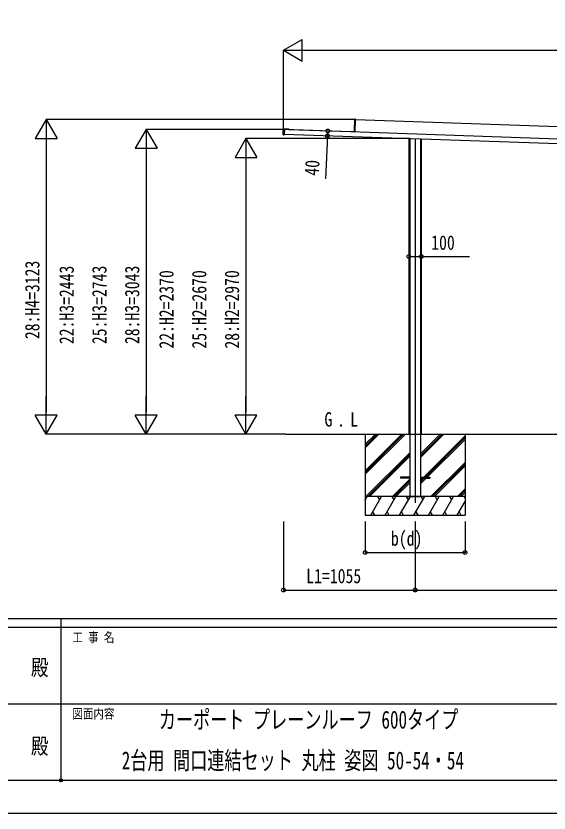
# Model space of a CAD drawing. Units: millimetres, scale not verified. Extents: x -14718 to 14718, y -10395 to 10395.
# Drawn here: x -378 to 3893, y -10395 to -4004 of the extents above; entities that cross this region are included whole.
import ezdxf
from ezdxf.enums import TextEntityAlignment as Align

# ---------------------------------------------------------------- set-up
doc = ezdxf.new("R2010")
doc.units = ezdxf.units.MM
doc.header["$LTSCALE"] = 50
doc.header["$PDMODE"] = 32
doc.header["$PDSIZE"] = 25
for name, color, linetype in [('0-2_USER1', 3, 'Continuous'), ('0-3_YKK_12', 2, 'Continuous'), ('0-4_YKK_A1', 4, 'Continuous'), ('0-5_YKK_D', 6, 'Continuous'), ('0-6_YKK_ZWAK', 7, 'Continuous')]:
    doc.layers.add(name, color=color, linetype=linetype)
doc.styles.add('ＭＳ ゴシック', font='')
doc.styles.get('ＭＳ ゴシック').set_extended_font_data('MS Gothic')

msp = doc.modelspace()

# ---------------------------------------------------------------- linework, layer by layer
at = {"layer": '0-3_YKK_12'}
msp.add_line((2819.57, -4987.7), (2819.57, -7909), dxfattribs=at)
at = {"layer": '0-4_YKK_A1'}
for p, q in [((2336.67, -4831.79), (2333.45, -4923.89)), ((2336.67, -4831.79), (2336.2, -4831.78)), ((2342.21, -4831.65), (2336.67, -4831.79)), ((2336.69, -4831.3), (2342.22, -4831.15)), ((2338.67, -4933.06), (2342.21, -4831.65)), ((2342.13, -4833.85), (6655.7, -4984.48)), ((2342.22, -4831.15), (2342.21, -4831.65)), ((1761.87, -4953.18), (1763.23, -4914.2)), ((1763.58, -4954.27), (1765.01, -4913.22)), ((1765.48, -4913.23), (1764.04, -4954.29)), ((1765.48, -4913.23), (1765.01, -4913.22)), ((1773.02, -4913.03), (1765.48, -4913.23)), ((1779.83, -4911.78), (1766.34, -4911.31)), ((1771.33, -4911.48), (1771.3, -4912.58)), ((1773.02, -4913.03), (1771.55, -4955.01)), ((6767.64, -5088.45), (1772.99, -4914.04)), ((1779.76, -4913.78), (1779.83, -4911.78)), ((1785.83, -4911.99), (1779.83, -4911.78)), ((1785.76, -4913.99), (1785.83, -4911.99)), ((1795.82, -4912.34), (1785.83, -4911.99)), ((1795.75, -4914.34), (1795.82, -4912.34)), ((1801.75, -4914.55), (1801.82, -4912.55)), ((1808.76, -4915.28), (1808.77, -4914.98)), ((1808.77, -4914.98), (1808.79, -4914.39)), ((1764.04, -4954.29), (1763.58, -4954.27)), ((1771.54, -4955.51), (1764.03, -4954.79)), ((1764.04, -4954.29), (1771.55, -4955.01)), ((1764.77, -4956.28), (1769.76, -4956.46)), ((1769.76, -4956.46), (1769.8, -4955.34)), ((1771.55, -4955.01), (1771.54, -4955.51)), ((6766.24, -5128.43), (1771.59, -4954.01)), ((2303.66, -4932.57), (2303.67, -4932.27)), ((2303.67, -4932.27), (2303.69, -4931.67)), ((2303.69, -4931.67), (2303.7, -4931.37)), ((2307.66, -4932.71), (2307.68, -4932.01)), ((2338.66, -4933.09), (2307.68, -4932.01)), ((2333.17, -4931.9), (2332.7, -4931.88)), ((2333.45, -4923.89), (2332.98, -4923.87)), ((2333.45, -4923.89), (2333.17, -4931.9)), ((2338.67, -4933.06), (2338.64, -4933.79)), ((2769.57, -4988.86), (2769.57, -7356.5)), ((2776.43, -4989.1), (2776.43, -7856.5)), ((2862.7, -4992.11), (2862.7, -7856.5)), ((2869.57, -4992.35), (2869.57, -7356.5)), ((1782.08, -7356.5), (7280.49, -7356.5)), ((2419.57, -7356.5), (2419.57, -8006.5)), ((2419.57, -7650.48), (2713.55, -7356.5)), ((2419.57, -7664.62), (2727.69, -7356.5)), ((2419.57, -7678.76), (2741.83, -7356.5)), ((2419.57, -7438.35), (2501.41, -7356.5)), ((2419.57, -7452.49), (2515.55, -7356.5)), ((2419.57, -7466.63), (2529.69, -7356.5)), ((2862.7, -7544), (3050.2, -7356.5)), ((2862.7, -7529.85), (3036.05, -7356.5)), ((2862.7, -7515.71), (3021.91, -7356.5)), ((2888.54, -7702), (3219.57, -7370.98)), ((2902.68, -7702), (3219.57, -7385.13)), ((2916.83, -7702), (3219.57, -7399.27)), ((3219.57, -7356.5), (3219.57, -8006.5)), ((2425.67, -7856.5), (2776.43, -7505.75)), ((2439.82, -7856.5), (2776.43, -7519.89)), ((2453.96, -7856.5), (2776.43, -7534.04)), ((2946.17, -7856.5), (3219.57, -7583.11)), ((2960.32, -7856.5), (3219.57, -7597.26)), ((2974.46, -7856.5), (3219.57, -7611.4)), ((2637.81, -7856.5), (2776.43, -7717.88)), ((2651.95, -7856.5), (2776.43, -7732.03)), ((2702.07, -7702), (2702.07, -7711)), ((2776.43, -7702), (2702.07, -7702)), ((2776.43, -7711), (2702.07, -7711)), ((2862.7, -7702), (2937.07, -7702)), ((2862.7, -7756.13), (2907.83, -7711)), ((2862.7, -7727.84), (2879.54, -7711)), ((2862.7, -7741.98), (2893.68, -7711)), ((2862.7, -7711), (2937.07, -7711)), ((2937.07, -7702), (2937.07, -7711)), ((2666.09, -7856.5), (2776.43, -7746.17)), ((3158.31, -7856.5), (3219.57, -7795.24)), ((3219.57, -7856.5), (2419.57, -7856.5)), ((2419.79, -7885.44), (2436.49, -7856.5)), ((2464.33, -8006.5), (2550.93, -7856.5)), ((2535.93, -7882.49), (2520.93, -7856.5)), ((2579.8, -8006.5), (2666.4, -7856.5)), ((2651.4, -7882.49), (2636.4, -7856.5)), ((2695.27, -8006.5), (2781.87, -7856.5)), ((2766.87, -7882.48), (2751.87, -7856.5)), ((2758.89, -7856.5), (2880.69, -7856.5)), ((2810.74, -8006.5), (2897.34, -7856.5)), ((2882.34, -7882.48), (2867.34, -7856.5)), ((2926.21, -8006.5), (3012.81, -7856.5)), ((2997.81, -7882.48), (2982.81, -7856.5)), ((3041.68, -8006.5), (3128.28, -7856.5)), ((3113.28, -7882.48), (3098.28, -7856.5)), ((3172.45, -7856.5), (3219.57, -7809.39)), ((3186.59, -7856.5), (3219.57, -7823.53)), ((3219.57, -7866.95), (3213.53, -7856.5)), ((2421.49, -7882.48), (2419.79, -7879.53)), ((3156.93, -8006.5), (3219.57, -7898.02)), ((2479.33, -7980.52), (2494.33, -8006.5)), ((2594.8, -7980.52), (2609.8, -8006.5)), ((2710.27, -7980.52), (2725.27, -8006.5)), ((2825.74, -7980.52), (2840.74, -8006.5)), ((2941.21, -7980.52), (2956.21, -8006.5)), ((3056.68, -7980.52), (3071.68, -8006.5)), ((3172.15, -7980.52), (3187.15, -8006.5)), ((2419.57, -8006.5), (3219.57, -8006.5))]:
    msp.add_line(p, q, dxfattribs=at)
for points in [[(2332.7, -4931.88), (2332.98, -4923.87), (2336.2, -4831.78)], [(1765.5, -4912.73), (1773.04, -4912.54), (1773.02, -4913.03)], [(1808.31, -4912.77), (1808.24, -4914.77), (1773, -4913.54)], [(1808.31, -4912.77), (1801.82, -4912.55), (1795.82, -4912.34)], [(1808.79, -4914.39), (1808.81, -4914.09), (2303.7, -4931.37)], [(2307.68, -4932.01), (2307.7, -4931.51), (2332.39, -4932.37)]]:
    msp.add_lwpolyline(points, dxfattribs=at)
for centre, radius, start, end in [((2336.7, -4831.8), 0.5, 91.5, 178), ((2338.73, -4831.62), 2.07, 171.06854, 184.93146), ((1766.23, -4914.31), 3, 88, 178), ((1765.51, -4913.23), 0.5, 91.5, 178), ((1767.54, -4913.05), 2.07, 171.06854, 184.93146), ((1764.87, -4953.28), 3, 178, 268), ((1764.07, -4954.29), 0.5, 178, 264.5), ((1766.09, -4954.61), 2.07, 171.06854, 184.93146), ((2332.2, -4931.86), 0.5, 268, 358), ((2332.2, -4931.6), 0.765, 269.05171, 301.0406), ((2332.39, -4932.13), 0.242, 269.80053, 328.78296), ((2335.27, -4917.1), 15.54, 259.3054, 261.87346), ((2332.9, -4934.07), 1.85, 83.82294, 99.58333), ((2329.94, -4932.02), 3.17, 351.51431, 355.97407), ((2332.17, -4931.86), 1, 337.89786, 358), ((2338.62, -4933.06), 0.046, 321.12762, 0.80407)]:
    msp.add_arc(centre, radius, start, end, dxfattribs=at)
for centre, ratio, start_param in [((2325.58, -4932.63), 0.038227, 0), ((2325.6, -4932.63), 0.061163, 0.0374041)]:
    msp.add_ellipse(centre, major_axis=(13.07, -0.46), ratio=ratio, start_param=start_param, end_param=0.962078, dxfattribs=at)
at = {"layer": '0-5_YKK_D'}
for p, q in [((1764.61, -4279.41), (1916.16, -4191.91)), ((1916.16, -4366.91), (1916.16, -4191.91)), ((1764.61, -4952.28), (1764.61, -4278.41)), ((1764.61, -4279.41), (1916.16, -4366.91)), ((1764.61, -4279.41), (2067.72, -4279.41)), ((1939.61, -4279.41), (6599.62, -4279.41)), ((-135.39, -4833.75), (-222.89, -4985.31)), ((2338.33, -4833.75), (-136.39, -4833.75)), ((-135.39, -4833.75), (-47.89, -4985.31)), ((-135.39, -4833.75), (-135.39, -5136.86)), ((664.61, -4913.81), (577.11, -5065.36)), ((1765.49, -4913.81), (663.61, -4913.81)), ((664.61, -4913.81), (752.11, -5065.36)), ((664.61, -4913.81), (664.61, -5216.92)), ((-222.89, -4985.31), (-47.89, -4985.31)), ((-135.39, -5008.75), (-135.39, -7181.5)), ((1464.61, -4986.08), (1377.11, -5137.63)), ((2774.87, -4986.08), (1463.61, -4986.08)), ((1464.61, -4986.08), (1552.11, -5137.63)), ((1464.61, -4986.08), (1464.61, -5289.19)), ((577.11, -5065.36), (752.11, -5065.36)), ((664.61, -5088.81), (664.61, -7181.5)), ((1377.11, -5137.63), (1552.11, -5137.63)), ((1464.61, -5161.08), (1464.61, -7181.5)), ((-135.39, -7356.5), (-135.39, -7053.39)), ((664.61, -7356.5), (664.61, -7053.39)), ((1464.61, -7356.5), (1464.61, -7053.39)), ((-135.39, -7356.5), (-222.89, -7204.95)), ((-47.89, -7204.95), (-222.89, -7204.95)), ((-135.39, -7356.5), (-47.89, -7204.95)), ((664.61, -7356.5), (577.11, -7204.95)), ((752.11, -7204.95), (577.11, -7204.95)), ((664.61, -7356.5), (752.11, -7204.95)), ((1464.61, -7356.5), (1377.11, -7204.95)), ((1552.11, -7204.95), (1377.11, -7204.95)), ((1464.61, -7356.5), (1552.11, -7204.95)), ((1747.74, -7356.5), (-136.39, -7356.5)), ((1747.74, -7356.5), (663.61, -7356.5)), ((1781.08, -7356.5), (1463.61, -7356.5)), ((1764.83, -8056.5), (1764.83, -8607.81)), ((2419.57, -8056.5), (2419.57, -8307.5)), ((2819.57, -8056.5), (2819.57, -8607.81)), ((2819.79, -8056.5), (2819.79, -8607.81)), ((3219.57, -8056.5), (3219.57, -8307.5)), ((2419.57, -8306.5), (3219.57, -8306.5)), ((1764.83, -8606.81), (2819.79, -8606.81)), ((2819.57, -8606.81), (6561.57, -8606.81))]:
    msp.add_line(p, q, dxfattribs=at)
for points in [[(2120.64, -4926.18), (2118.73, -4966.13), (2102.31, -5309.54)], [(2769.57, -5933.49), (2869.57, -5933.49), (3254.67, -5933.49)]]:
    msp.add_lwpolyline(points, dxfattribs=at)
for centre in [(2120.64, -4926.18), (2118.73, -4966.13), (2769.57, -5933.49), (2869.57, -5933.49), (2419.57, -8306.5), (3219.57, -8306.5), (1764.83, -8606.81), (2819.57, -8606.81), (2819.79, -8606.81)]:
    msp.add_circle(centre, 14.88, dxfattribs=at)
at = {"layer": '0-6_YKK_ZWAK'}
for p, q in [((13632.57, -8837.5), (-13667.43, -8837.5)), ((-17.43, -8837.5), (-17.43, -10132.5)), ((-17.43, -8907.5), (-4567.43, -8907.5)), ((4532.57, -8907.5), (-17.43, -8907.5)), ((-4541.18, -9520), (-17.43, -9520)), ((-17.43, -9520), (4532.57, -9520)), ((-4567.43, -10132.5), (-17.43, -10132.5)), ((-17.43, -10132.5), (4532.57, -10132.5))]:
    msp.add_line(p, q, dxfattribs=at)
msp.add_lwpolyline([(-14717.5, -10395), (14717.5, -10395), (14717.5, 10395), (-14717.5, 10395)], close=True, dxfattribs=at)
msp.add_point((-17.43, -10132.5), dxfattribs=at)

# ---------------------------------------------------------------- texts
at = {"layer": '0-2_USER1', "style": 'ＭＳ ゴシック'}
for s, height, width, p in [('G', 115.5, 0.8, (2093.45, -7331.19)), ('L', 115.5, 0.8, (2300.32, -7331.19)), ('.', 115.5, 0.8, (2194.25, -7331.19)), ('カーポート プレーンルーフ 600タイプ', 143.7, 0.7, (766.66, -9760.92)), (' 2台用 間口連結セット 丸柱 姿図 50-54・54', 143.7, 0.7, (400.8, -10087.58))]:
    msp.add_text(s, height=height, dxfattribs=dict(at, width=width)).set_placement(p, align=Align.BOTTOM_LEFT)
at = {"layer": '0-5_YKK_D', "style": 'ＭＳ ゴシック', "width": 0.8}
for s, rotation, p in [('40', 87.262, (2083.28, -5288.61)), ('28:H4=3123', 90, (-155.39, -6594.93)), ('22:H3=2443', 90, (119.61, -6634.96)), ('25:H3=2743', 90, (382.11, -6634.96)), ('28:H3=3043', 90, (644.61, -6634.96)), ('22:H2=2370', 90, (919.61, -6671.09)), ('25:H2=2670', 90, (1182.11, -6671.09)), ('28:H2=2970', 90, (1444.61, -6671.09))]:
    msp.add_text(s, height=115.5, rotation=rotation, dxfattribs=at).set_placement(p, align=Align.BOTTOM_LEFT)
for s, p in [('100', (2949.07, -5913.49)), ('b(d)', (2626.37, -8286.5)), ('L1=1055', (1947.91, -8586.81))]:
    msp.add_text(s, height=115.5, dxfattribs=at).set_placement(p, align=Align.BOTTOM_LEFT)
at = {"layer": '0-6_YKK_ZWAK', "style": 'ＭＳ ゴシック', "width": 0.8}
for s, height, p in [('工 事 名', 76.98, (74.44, -9047.5)), ('殿', 128.3, (-257.83, -9330.42)), ('図面内容', 76.98, (74.44, -9660)), ('殿', 128.3, (-257.83, -9960.42))]:
    msp.add_text(s, height=height, dxfattribs=at).set_placement(p, align=Align.BOTTOM_LEFT)

doc.saveas('drawing.dxf')
